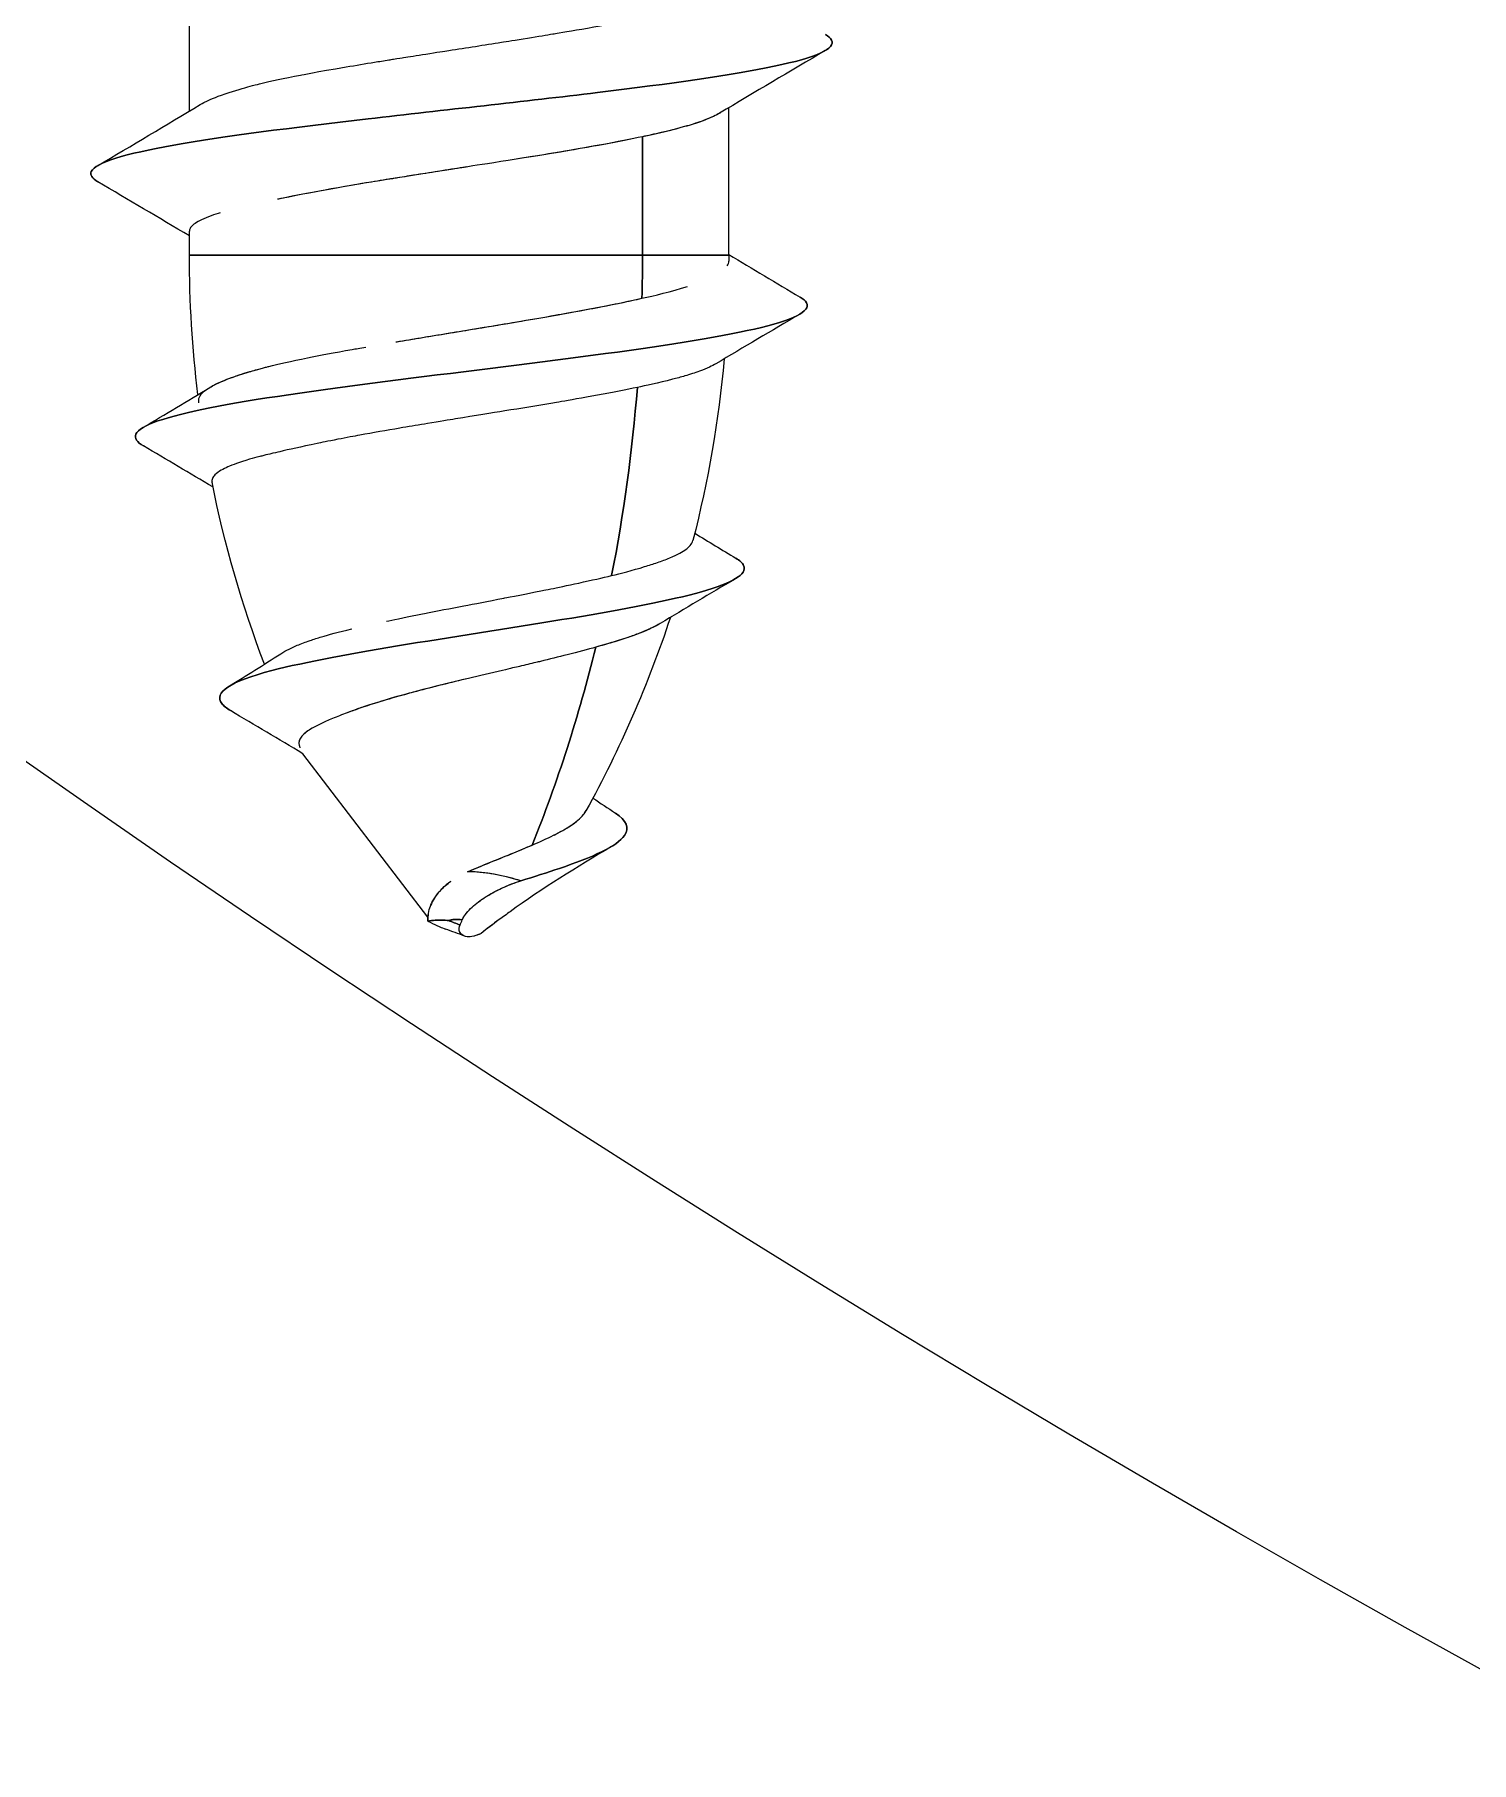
# Model space of a CAD drawing. Header units: inches. Extents: x 10 to 190, y 5 to 37.
# Drawn here: x 56.353 to 56.958, y 21.706 to 22.433 of the extents above; entities that cross this region are included whole.
import ezdxf

# ---------------------------------------------------------------- set-up
doc = ezdxf.new("R2010")
doc.units = ezdxf.units.IN
doc.header["$MEASUREMENT"] = 0

msp = doc.modelspace()

# ---------------------------------------------------------------- linework, layer by layer
at = {"color": 0, "linetype": 'Continuous', "lineweight": 0, "extrusion": (-1, 6.12323e-17, 0)}
for p, q in [((56.41841, 22.40107), (56.41841, 22.46031)), ((56.45473, 22.41412), (56.45473, 22.41412)), ((56.45473, 22.41412), (56.45473, 22.41412)), ((56.64541, 22.34049), (56.64541, 22.40251)), ((56.6091, 22.34049), (56.6091, 22.39029)), ((56.6091, 22.39029), (56.6091, 22.34049)), ((56.41841, 22.34049), (56.41841, 22.35048)), ((56.6091, 22.34049), (56.41841, 22.34049)), ((56.41841, 22.34049), (56.6091, 22.34049)), ((56.64541, 22.34049), (56.6091, 22.34049)), ((56.6091, 22.34049), (56.64541, 22.34049)), ((56.51919, 22.06025), (56.51928, 22.06026))]:
    msp.add_line(p, q, dxfattribs=at)
msp.add_line((56.51876, 22.06181), (56.46614, 22.13065))
msp.add_circle((60.22425, 27.66838), 6.76088)
at = {"color": 0, "linetype": 'Continuous', "lineweight": 0, "extrusion": (0, 0, -1)}
for centre, start, end in [((-56.90355, 22.34049), 353.04606, 360), ((-56.16028, 22.34049), 185.16645, 194.34115), ((-56.90355, 22.34049), 339.21542, 348.63189), ((-56.16028, 22.34049), 198.31632, 208.83062)]:
    msp.add_arc(centre, 0.48513, start, end, dxfattribs=at)
at = {"color": 0, "linetype": 'Continuous', "lineweight": 0}
for centre, major_axis, ratio, start_param, end_param in [((56.27917, 22.34049), (0, 0.48513), 0.68008, -1.608287, -1.570796), ((56.27917, 22.34049), (0, 0.48513), 0.68008, -1.8525, -1.685841), ((56.27917, 22.34049), (0, 0.48513), 0.68008, -2.108099, -1.917872), ((56.80747, 22.13795), (-0.28831, -0.0799), 0.192451, -0.090168, -0.064586)]:
    msp.add_ellipse(centre, major_axis=major_axis, ratio=ratio, start_param=start_param, end_param=end_param, dxfattribs=at)
at = {"color": 0, "linetype": 'Continuous', "lineweight": 0, "extrusion": (0, 0, -1)}
for centre, major_axis, ratio, start_param, end_param in [((56.27917, 22.34049), (0, -0.48513), 0.68008, -1.570796, -1.533305), ((56.27917, 22.34049), (0, -0.48513), 0.68008, -1.455752, -1.289092), ((56.27917, 22.34049), (0, -0.48513), 0.68008, -1.22372, -1.033494), ((56.55963, 22.06338), (0.02735, 0.00874), 0.462402, -2.398417, -2.245876), ((56.59684, 22.05869), (0.07901, -0.00107), 0.035003, -2.950208, -2.890777), ((57.71044, 23.19638), (1.20548, 1.37483), 0.164648, -2.674024, -2.67129)]:
    msp.add_ellipse(centre, major_axis=major_axis, ratio=ratio, start_param=start_param, end_param=end_param, dxfattribs=at)
at = {"color": 0, "linetype": 'Continuous', "lineweight": 0}
for points, knots in [([(56.42296, 22.4038), (56.42402, 22.40448), (56.425, 22.40493), (56.42543, 22.40513), (56.42751, 22.40615), (56.43053, 22.40742), (56.43515, 22.40892), (56.43899, 22.41018), (56.4425, 22.41114), (56.44501, 22.4118), (56.44658, 22.41221), (56.44778, 22.41251), (56.44853, 22.41269), (56.45267, 22.4137), (56.45808, 22.41489), (56.46521, 22.41626), (56.46584, 22.41638), (56.47159, 22.41751), (56.48438, 22.41967), (56.48849, 22.42037), (56.49249, 22.42103), (56.4963, 22.42165), (56.49823, 22.42196), (56.50026, 22.42229), (56.50239, 22.42263), (56.50306, 22.42274), (56.50369, 22.42284), (56.50426, 22.42293), (56.50643, 22.42328), (56.50787, 22.42351), (56.50856, 22.42362), (56.51079, 22.42397), (56.51391, 22.42446), (56.51796, 22.4251), (56.52253, 22.42581), (56.52574, 22.4263), (56.52753, 22.42658), (56.53508, 22.42775), (56.54253, 22.4289), (56.54975, 22.43005), (56.55195, 22.4304), (56.55562, 22.43098), (56.56064, 22.43179), (56.56535, 22.43255), (56.56888, 22.43314), (56.57134, 22.43355), (56.57206, 22.43367), (56.57294, 22.43382), (56.57398, 22.43399), (56.57781, 22.43463), (56.58379, 22.43563), (56.59131, 22.437), (56.59835, 22.43827), (56.60423, 22.43943), (56.6091, 22.44047)], [0.3421887, 0.3421887, 0.3421887, 0.3421887, 0.375, 0.375, 0.375, 0.4375, 0.4375, 0.4375, 0.4759842, 0.4759842, 0.4759842, 0.5, 0.5, 0.5, 0.5625, 0.5625, 0.5625, 0.625, 0.625, 0.625, 0.6607143, 0.6607143, 0.6607143, 0.6785714, 0.6785714, 0.6785714, 0.6822968, 0.6822968, 0.6822968, 0.6964286, 0.6964286, 0.6964286, 0.7232143, 0.7232143, 0.7232143, 0.75, 0.75, 0.75, 0.8125, 0.8125, 0.8125, 0.84375, 0.84375, 0.84375, 0.875, 0.875, 0.875, 0.8883651, 0.8883651, 0.8883651, 0.9375, 0.9375, 0.9375, 1, 1, 1, 1]), ([(56.3799, 22.37128), (56.37739, 22.37275), (56.37643, 22.37423), (56.37895, 22.37939), (56.39119, 22.38308), (56.43243, 22.39045), (56.46189, 22.39413), (56.52542, 22.4015), (56.55969, 22.40519), (56.62053, 22.41256), (56.64695, 22.41625), (56.68204, 22.42362), (56.69061, 22.4273), (56.68821, 22.43175), (56.68735, 22.43252), (56.68604, 22.43329)], [0.10764897, 0.10764897, 0.10764897, 0.10764897, 0.10915389, 0.10915389, 0.11291274, 0.11291274, 0.11667158, 0.11667158, 0.12043042, 0.12043042, 0.12418927, 0.12418927, 0.12794811, 0.12794811, 0.12872891, 0.12872891, 0.12872891, 0.12872891]), ([(56.68604, 22.43329), (56.68735, 22.43252), (56.68821, 22.43175), (56.69061, 22.4273), (56.68204, 22.42362), (56.64695, 22.41625), (56.62053, 22.41256), (56.55969, 22.40519), (56.52542, 22.4015), (56.46189, 22.39413), (56.43243, 22.39045), (56.39119, 22.38308), (56.37895, 22.37939), (56.37643, 22.37423), (56.37739, 22.37275), (56.3799, 22.37128)], [-0.12872891, -0.12872891, -0.12872891, -0.12872891, -0.12794811, -0.12794811, -0.12418927, -0.12418927, -0.12043042, -0.12043042, -0.11667158, -0.11667158, -0.11291274, -0.11291274, -0.10915389, -0.10915389, -0.10764897, -0.10764897, -0.10764897, -0.10764897]), ([(56.64185, 22.40039), (56.63997, 22.39919), (56.63736, 22.39804), (56.63421, 22.3969), (56.6311, 22.39577), (56.62723, 22.39462), (56.62335, 22.3936), (56.61948, 22.39259), (56.61456, 22.39144), (56.6091, 22.39029)], [0.8117206, 0.8117206, 0.8117206, 0.8117206, 0.875, 0.875, 0.875, 0.9375, 0.9375, 0.9375, 1, 1, 1, 1]), ([(56.6415, 22.40018), (56.64017, 22.39937), (56.63819, 22.39839), (56.63507, 22.39721), (56.63264, 22.3963), (56.63012, 22.3955), (56.62776, 22.39482), (56.6264, 22.39442), (56.6251, 22.39407), (56.62389, 22.39375), (56.62317, 22.39355), (56.62102, 22.39298), (56.61689, 22.39201), (56.614, 22.39134), (56.61136, 22.39077), (56.6091, 22.39029)], [0.8242341, 0.8242341, 0.8242341, 0.8242341, 0.875, 0.875, 0.875, 0.9146028, 0.9146028, 0.9146028, 0.9375, 0.9375, 0.9375, 0.96875, 0.96875, 0.96875, 1, 1, 1, 1]), ([(56.6091, 22.39029), (56.60433, 22.38928), (56.59897, 22.3882), (56.59057, 22.38666), (56.58217, 22.38513), (56.57564, 22.38404), (56.57364, 22.3837), (56.57164, 22.38337), (56.56516, 22.38229), (56.55591, 22.38083), (56.54667, 22.37937), (56.53969, 22.37829), (56.53627, 22.37776), (56.53285, 22.37722), (56.52585, 22.37613), (56.51587, 22.37455), (56.50588, 22.37298), (56.49924, 22.37189), (56.49477, 22.37116), (56.4903, 22.37042), (56.48371, 22.36933), (56.47483, 22.36771), (56.46595, 22.36609), (56.46059, 22.36501), (56.45634, 22.36413), (56.45606, 22.36407), (56.45577, 22.36402), (56.45548, 22.36396)], [0, 0, 0, 0, 0.0625, 0.0625, 0.0625, 0.125, 0.125, 0.125, 0.1875, 0.1875, 0.1875, 0.25, 0.25, 0.25, 0.3125, 0.3125, 0.3125, 0.375, 0.375, 0.375, 0.4375, 0.4375, 0.4375, 0.5, 0.5, 0.5, 0.5042141, 0.5042141, 0.5042141, 0.5042141]), ([(56.6091, 22.39029), (56.60444, 22.3893), (56.59899, 22.38822), (56.59266, 22.38705), (56.58265, 22.38519), (56.57602, 22.3841), (56.57412, 22.38378), (56.57199, 22.38343), (56.56556, 22.38235), (56.55422, 22.38056)], [0, 0, 0, 0, 0.0625, 0.0625, 0.0625, 0.125, 0.125, 0.125, 0.1874488, 0.1874488, 0.1874488, 0.1874488]), ([(56.53507, 22.37757), (56.53455, 22.37749), (56.53403, 22.37741), (56.53351, 22.37733), (56.53054, 22.37686), (56.52707, 22.37632), (56.52314, 22.3757), (56.51964, 22.37515), (56.51618, 22.37461), (56.51275, 22.37406), (56.51071, 22.37374), (56.50786, 22.37328), (56.50426, 22.3727), (56.50371, 22.37262), (56.50315, 22.37253), (56.50258, 22.37243), (56.4991, 22.37187), (56.49581, 22.37133), (56.4927, 22.37082), (56.48979, 22.37033), (56.48317, 22.36924), (56.47388, 22.36753), (56.46626, 22.36613), (56.46085, 22.36505), (56.4571, 22.36429), (56.45698, 22.36426), (56.45685, 22.36424), (56.45673, 22.36421)], [0.244908, 0.244908, 0.244908, 0.244908, 0.25, 0.25, 0.25, 0.28125, 0.28125, 0.28125, 0.3125, 0.3125, 0.3125, 0.3396513, 0.3396513, 0.3396513, 0.34375, 0.34375, 0.34375, 0.375, 0.375, 0.375, 0.4375, 0.4375, 0.4375, 0.5, 0.5, 0.5, 0.5013727, 0.5013727, 0.5013727, 0.5013727]), ([(56.43142, 22.35828), (56.42904, 22.35756), (56.42606, 22.35657), (56.42345, 22.35531), (56.42144, 22.35434), (56.41998, 22.35335), (56.41917, 22.35234), (56.41903, 22.35216), (56.41886, 22.35193), (56.41872, 22.35165), (56.41855, 22.35132), (56.41841, 22.35093), (56.41841, 22.35048)], [0.625, 0.625, 0.625, 0.625, 0.6875, 0.6875, 0.6875, 0.75, 0.75, 0.75, 0.7712902, 0.7712902, 0.7712902, 0.7952598, 0.7952598, 0.7952598, 0.7952598]), ([(56.39911, 22.26014), (56.39627, 22.26181), (56.39516, 22.26347), (56.39763, 22.26882), (56.40856, 22.27251), (56.44557, 22.27988), (56.47209, 22.28357), (56.52949, 22.29094), (56.56058, 22.29462), (56.616, 22.30199), (56.64019, 22.30568), (56.6723, 22.31305), (56.68013, 22.31674), (56.67765, 22.32122), (56.67674, 22.32202), (56.67539, 22.32282)], [0.06986645, 0.06986645, 0.06986645, 0.06986645, 0.07156545, 0.07156545, 0.07532429, 0.07532429, 0.07908314, 0.07908314, 0.08284198, 0.08284198, 0.08660083, 0.08660083, 0.09035967, 0.09035967, 0.0911743, 0.0911743, 0.0911743, 0.0911743]), ([(56.67539, 22.32282), (56.67674, 22.32202), (56.67765, 22.32122), (56.68013, 22.31674), (56.6723, 22.31305), (56.64019, 22.30568), (56.616, 22.30199), (56.56058, 22.29462), (56.52949, 22.29094), (56.47209, 22.28357), (56.44557, 22.27988), (56.40856, 22.27251), (56.39763, 22.26882), (56.39516, 22.26347), (56.39627, 22.26181), (56.39911, 22.26014)], [-0.0911743, -0.0911743, -0.0911743, -0.0911743, -0.09035967, -0.09035967, -0.08660083, -0.08660083, -0.08284198, -0.08284198, -0.07908314, -0.07908314, -0.07532429, -0.07532429, -0.07156545, -0.07156545, -0.06986645, -0.06986645, -0.06986645, -0.06986645]), ([(56.50531, 22.30394), (56.50595, 22.30405), (56.5066, 22.30416), (56.50726, 22.30427), (56.5133, 22.30529), (56.52059, 22.30649), (56.52911, 22.30789), (56.53657, 22.30911), (56.54386, 22.31031), (56.55084, 22.31148), (56.55096, 22.3115), (56.55836, 22.3127), (56.5719, 22.3151), (56.57285, 22.31527), (56.57433, 22.31553), (56.57631, 22.31588), (56.57986, 22.31652), (56.58505, 22.31746), (56.59144, 22.31869), (56.59835, 22.32002), (56.6041, 22.32123), (56.60887, 22.3223)], [0.6982106, 0.6982106, 0.6982106, 0.6982106, 0.7033583, 0.7033583, 0.7033583, 0.75, 0.75, 0.75, 0.8125, 0.8125, 0.8125, 0.875, 0.875, 0.875, 0.8973932, 0.8973932, 0.8973932, 0.9375, 0.9375, 0.9375, 1, 1, 1, 1]), ([(56.50655, 22.30415), (56.51051, 22.30482), (56.51424, 22.30544), (56.51781, 22.30603), (56.52521, 22.30725), (56.5336, 22.30862), (56.54246, 22.31008), (56.55333, 22.31188), (56.5635, 22.31361), (56.57215, 22.31514), (56.57407, 22.31548), (56.57592, 22.31581), (56.57804, 22.3162), (56.58595, 22.31762), (56.59347, 22.31905), (56.60006, 22.32041), (56.6032, 22.32105), (56.60614, 22.32169), (56.60887, 22.3223)], [0.6798564, 0.6798564, 0.6798564, 0.6798564, 0.7142857, 0.7142857, 0.7142857, 0.7857143, 0.7857143, 0.7857143, 0.8733901, 0.8733901, 0.8733901, 0.8928571, 0.8928571, 0.8928571, 0.9654359, 0.9654359, 0.9654359, 1, 1, 1, 1]), ([(56.42696, 22.28476), (56.42772, 22.28523), (56.42849, 22.28564), (56.42914, 22.28597), (56.43137, 22.28709), (56.43441, 22.28837), (56.43867, 22.2898), (56.43871, 22.28981), (56.44014, 22.29033), (56.44353, 22.29134), (56.44546, 22.29192), (56.44719, 22.2924), (56.44859, 22.29278), (56.44999, 22.29315), (56.45108, 22.29344), (56.45181, 22.29362), (56.4558, 22.29463), (56.46109, 22.29584), (56.46817, 22.29726), (56.47316, 22.29826), (56.47935, 22.29943), (56.48695, 22.30077), (56.48836, 22.30102), (56.49024, 22.30135), (56.49263, 22.30177)], [0.3500353, 0.3500353, 0.3500353, 0.3500353, 0.375, 0.375, 0.375, 0.4375, 0.4375, 0.4375, 0.4625, 0.4625, 0.4625, 0.4813675, 0.4813675, 0.4813675, 0.5, 0.5, 0.5, 0.5625, 0.5625, 0.5625, 0.625, 0.625, 0.625, 0.6559796, 0.6559796, 0.6559796, 0.6559796]), ([(56.63991, 22.2947), (56.63851, 22.29386), (56.63642, 22.29284), (56.63309, 22.29163), (56.63112, 22.29091), (56.62903, 22.29024), (56.62694, 22.28963), (56.62519, 22.28912), (56.62344, 22.28864), (56.62174, 22.2882), (56.61563, 22.28663), (56.61024, 22.28549), (56.60692, 22.2848)], [0.8198428, 0.8198428, 0.8198428, 0.8198428, 0.875, 0.875, 0.875, 0.9090879, 0.9090879, 0.9090879, 0.9375, 0.9375, 0.9375, 1, 1, 1, 1]), ([(56.42245, 22.27828), (56.42245, 22.27828), (56.42245, 22.27829), (56.42245, 22.27829), (56.42203, 22.27988), (56.4227, 22.28148), (56.42468, 22.28316), (56.42576, 22.28407), (56.42727, 22.28501), (56.42895, 22.28587), (56.43132, 22.28708), (56.43446, 22.28836), (56.43812, 22.28961), (56.43994, 22.29024), (56.44192, 22.29088), (56.44499, 22.29177), (56.44805, 22.29266), (56.4505, 22.29329), (56.45224, 22.29373), (56.45259, 22.29382), (56.45295, 22.29391), (56.45332, 22.294)], [0.2498258, 0.2498258, 0.2498258, 0.2498258, 0.25, 0.25, 0.25, 0.3308546, 0.3308546, 0.3308546, 0.375, 0.375, 0.375, 0.4375, 0.4375, 0.4375, 0.46875, 0.46875, 0.46875, 0.5, 0.5, 0.5, 0.5062439, 0.5062439, 0.5062439, 0.5062439]), ([(56.60692, 22.2848), (56.60228, 22.28383), (56.59672, 22.28273), (56.59012, 22.28151), (56.58356, 22.28029), (56.57837, 22.2794), (56.57501, 22.27882), (56.57335, 22.27854), (56.57212, 22.27833), (56.57135, 22.2782), (56.5646, 22.27706), (56.55783, 22.27596), (56.55119, 22.27489), (56.54582, 22.27403), (56.53886, 22.27291), (56.5304, 22.27153), (56.52772, 22.2711), (56.52375, 22.27045), (56.51856, 22.26959), (56.51522, 22.26904), (56.51175, 22.26846), (56.50817, 22.26786), (56.50777, 22.26779), (56.50736, 22.26772), (56.50696, 22.26765), (56.5013, 22.26669), (56.49564, 22.26571), (56.4901, 22.26469), (56.48773, 22.26426), (56.48461, 22.26368), (56.48088, 22.26295), (56.47662, 22.26212), (56.47379, 22.26154), (56.47216, 22.2612), (56.46529, 22.25978), (56.46023, 22.25863), (56.45647, 22.25775), (56.4554, 22.25751), (56.45398, 22.25718), (56.45229, 22.25677), (56.45123, 22.25651), (56.45007, 22.25623), (56.44883, 22.25591), (56.44881, 22.25591), (56.44691, 22.25545), (56.44376, 22.25454), (56.43944, 22.25328), (56.43656, 22.25221), (56.43453, 22.25131), (56.43281, 22.25054), (56.43061, 22.24944), (56.42919, 22.248), (56.4287, 22.24751), (56.42832, 22.247), (56.4281, 22.24647), (56.42789, 22.24595), (56.42782, 22.24542), (56.42793, 22.24486)], [0, 0, 0, 0, 0.0625, 0.0625, 0.0625, 0.1042978, 0.1042978, 0.1042978, 0.125, 0.125, 0.125, 0.1875, 0.1875, 0.1875, 0.25, 0.25, 0.25, 0.2857143, 0.2857143, 0.2857143, 0.3178157, 0.3178157, 0.3178157, 0.3214286, 0.3214286, 0.3214286, 0.375, 0.375, 0.375, 0.40625, 0.40625, 0.40625, 0.4375, 0.4375, 0.4375, 0.5, 0.5, 0.5, 0.5219897, 0.5219897, 0.5219897, 0.5357143, 0.5357143, 0.5357143, 0.5625, 0.5625, 0.5625, 0.625, 0.625, 0.625, 0.6875, 0.6875, 0.6875, 0.7176111, 0.7176111, 0.7176111, 0.7471729, 0.7471729, 0.7471729, 0.7471729]), ([(56.5961, 22.20562), (56.59985, 22.20654), (56.60476, 22.20778), (56.60997, 22.20936), (56.61182, 22.20992), (56.61363, 22.2105), (56.61535, 22.21109), (56.61719, 22.21172), (56.61893, 22.21238), (56.62054, 22.21305), (56.62402, 22.2145), (56.62607, 22.21572), (56.62739, 22.2167), (56.62864, 22.21762), (56.62992, 22.21883), (56.6303, 22.22032)], [0, 0, 0, 0, 0.0625, 0.0625, 0.0625, 0.0926505, 0.0926505, 0.0926505, 0.125, 0.125, 0.125, 0.1875, 0.1875, 0.1875, 0.2493517, 0.2493517, 0.2493517, 0.2493517]), ([(56.43575, 22.14876), (56.43406, 22.14976), (56.4328, 22.15076), (56.42855, 22.15638), (56.43538, 22.161), (56.46722, 22.16931), (56.48779, 22.173), (56.53268, 22.18037), (56.55723, 22.18406), (56.60138, 22.19143), (56.62085, 22.19511), (56.64686, 22.20248), (56.65332, 22.20617), (56.65117, 22.21089), (56.65006, 22.21192), (56.64835, 22.21295)], [0.03199958, 0.03199958, 0.03199958, 0.03199958, 0.03301887, 0.03301887, 0.03773585, 0.03773585, 0.04149469, 0.04149469, 0.04525354, 0.04525354, 0.04901238, 0.04901238, 0.05277123, 0.05277123, 0.05382314, 0.05382314, 0.05382314, 0.05382314]), ([(56.64835, 22.21295), (56.65006, 22.21192), (56.65117, 22.21089), (56.65332, 22.20617), (56.64686, 22.20248), (56.62085, 22.19511), (56.60138, 22.19143), (56.55723, 22.18406), (56.53268, 22.18037), (56.48779, 22.173), (56.46722, 22.16931), (56.43538, 22.161), (56.42855, 22.15638), (56.4328, 22.15076), (56.43406, 22.14976), (56.43575, 22.14876)], [-0.05382314, -0.05382314, -0.05382314, -0.05382314, -0.05277123, -0.05277123, -0.04901238, -0.04901238, -0.04525354, -0.04525354, -0.04149469, -0.04149469, -0.03773585, -0.03773585, -0.03301887, -0.03301887, -0.03199958, -0.03199958, -0.03199958, -0.03199958]), ([(56.50135, 22.1864), (56.50385, 22.18692), (56.50813, 22.18782), (56.51444, 22.18908), (56.51535, 22.18927), (56.51631, 22.18946), (56.51732, 22.18966), (56.52275, 22.19073), (56.52831, 22.19181), (56.53389, 22.19287), (56.5383, 22.19372), (56.54393, 22.19479), (56.5507, 22.1961), (56.55121, 22.1962), (56.55682, 22.19727), (56.56696, 22.19931), (56.56772, 22.19946), (56.5689, 22.1997), (56.57047, 22.20001), (56.57325, 22.20058), (56.57728, 22.2014), (56.58231, 22.20248), (56.58776, 22.20366), (56.59232, 22.2047), (56.5961, 22.20562)], [0.625, 0.625, 0.625, 0.625, 0.6795775, 0.6795775, 0.6795775, 0.6875, 0.6875, 0.6875, 0.75, 0.75, 0.75, 0.8125, 0.8125, 0.8125, 0.875, 0.875, 0.875, 0.8975538, 0.8975538, 0.8975538, 0.9375, 0.9375, 0.9375, 1, 1, 1, 1]), ([(56.61675, 22.18558), (56.61546, 22.18477), (56.61394, 22.18398), (56.61206, 22.18312), (56.6088, 22.18163), (56.60456, 22.18007), (56.59997, 22.1786), (56.59657, 22.17751), (56.59301, 22.17646), (56.58943, 22.17547)], [0.8336456, 0.8336456, 0.8336456, 0.8336456, 0.875, 0.875, 0.875, 0.9467142, 0.9467142, 0.9467142, 1, 1, 1, 1]), ([(56.61649, 22.18542), (56.61539, 22.18476), (56.61406, 22.18405), (56.61241, 22.18328), (56.61073, 22.1825), (56.60897, 22.18178), (56.60721, 22.18111), (56.6056, 22.1805), (56.60399, 22.17993), (56.60244, 22.17941), (56.59759, 22.17778), (56.593, 22.17646), (56.58943, 22.17547)], [0.8425392, 0.8425392, 0.8425392, 0.8425392, 0.875, 0.875, 0.875, 0.9075007, 0.9075007, 0.9075007, 0.9375, 0.9375, 0.9375, 1, 1, 1, 1]), ([(56.45683, 22.1727), (56.45909, 22.17416), (56.46162, 22.17534), (56.46379, 22.17626), (56.46547, 22.17696), (56.46727, 22.17764), (56.46917, 22.17828), (56.47073, 22.17882), (56.47236, 22.17933), (56.47403, 22.17982), (56.47699, 22.1807), (56.48108, 22.18182), (56.48678, 22.18317), (56.48678, 22.18317), (56.48679, 22.18317), (56.4868, 22.18317)], [0.378452, 0.378452, 0.378452, 0.378452, 0.4375, 0.4375, 0.4375, 0.471804, 0.471804, 0.471804, 0.5, 0.5, 0.5, 0.5625, 0.5625, 0.5625, 0.5625726, 0.5625726, 0.5625726, 0.5625726]), ([(56.58943, 22.17547), (56.58599, 22.17451), (56.58199, 22.17344), (56.57738, 22.17227), (56.57373, 22.17134), (56.56997, 22.17042), (56.56616, 22.16949), (56.56551, 22.16934), (56.56485, 22.16918), (56.5642, 22.16902), (56.56206, 22.16851), (56.55975, 22.16796), (56.55727, 22.16738), (56.55585, 22.16705), (56.55349, 22.1665), (56.55016, 22.16572), (56.54521, 22.16456), (56.54042, 22.16344), (56.53587, 22.16235), (56.53261, 22.16158), (56.52777, 22.16042), (56.52163, 22.15887), (56.51997, 22.15846), (56.51833, 22.15804), (56.5167, 22.15762), (56.51605, 22.15745), (56.51541, 22.15729), (56.51476, 22.15712), (56.51295, 22.15665), (56.5107, 22.15605), (56.50811, 22.15533), (56.50537, 22.15457), (56.50099, 22.15334), (56.49567, 22.15163), (56.49053, 22.14998), (56.48713, 22.14874), (56.48487, 22.14789), (56.4826, 22.14704), (56.48055, 22.14623), (56.4787, 22.14547), (56.47773, 22.14507), (56.47682, 22.14468), (56.47597, 22.1443), (56.47375, 22.14332), (56.47139, 22.1422), (56.46935, 22.14093), (56.4687, 22.14053), (56.46787, 22.13998), (56.46705, 22.1393), (56.46607, 22.13848), (56.46566, 22.13793), (56.46546, 22.13766), (56.4646, 22.13648), (56.46436, 22.13535), (56.46457, 22.13426), (56.46463, 22.13396), (56.46474, 22.1336), (56.46494, 22.13317)], [0, 0, 0, 0, 0.0625, 0.0625, 0.0625, 0.1158571, 0.1158571, 0.1158571, 0.125, 0.125, 0.125, 0.15625, 0.15625, 0.15625, 0.1875, 0.1875, 0.1875, 0.25, 0.25, 0.25, 0.3125, 0.3125, 0.3125, 0.3348726, 0.3348726, 0.3348726, 0.34375, 0.34375, 0.34375, 0.375, 0.375, 0.375, 0.4375, 0.4375, 0.4375, 0.5, 0.5, 0.5, 0.5409445, 0.5409445, 0.5409445, 0.5625, 0.5625, 0.5625, 0.625, 0.625, 0.625, 0.65625, 0.65625, 0.65625, 0.6875, 0.6875, 0.6875, 0.75, 0.75, 0.75, 0.7709624, 0.7709624, 0.7709624, 0.7709624]), ([(56.53587, 22.16235), (56.5284, 22.16057), (56.521, 22.15874), (56.51397, 22.15686), (56.50485, 22.15443), (56.49636, 22.15193), (56.4891, 22.14942), (56.48764, 22.14891), (56.48623, 22.1484), (56.48487, 22.14789)], [0.25, 0.25, 0.25, 0.25, 0.3476611, 0.3476611, 0.3476611, 0.4744341, 0.4744341, 0.4744341, 0.5, 0.5, 0.5, 0.5]), ([(56.46818, 22.14016), (56.46657, 22.13902), (56.46546, 22.13789), (56.46491, 22.13673), (56.46452, 22.13592), (56.46441, 22.1351), (56.46457, 22.13426), (56.46465, 22.1339), (56.46477, 22.13354), (56.46494, 22.13317)], [0.6397109, 0.6397109, 0.6397109, 0.6397109, 0.7045485, 0.7045485, 0.7045485, 0.75, 0.75, 0.75, 0.7695749, 0.7695749, 0.7695749, 0.7695749]), ([(56.55788, 22.07717), (56.56353, 22.07891), (56.56905, 22.08064), (56.5878, 22.087), (56.59835, 22.09163), (56.60373, 22.0994), (56.60244, 22.10254), (56.59766, 22.10568)], [0.007664053, 0.007664053, 0.007664053, 0.007664053, 0.009433962, 0.009433962, 0.014150943, 0.014150943, 0.017355545, 0.017355545, 0.017355545, 0.017355545]), ([(56.59766, 22.10568), (56.60244, 22.10254), (56.60373, 22.0994), (56.59835, 22.09163), (56.5878, 22.087), (56.56905, 22.08064), (56.56353, 22.07891), (56.55788, 22.07717)], [-0.017355545, -0.017355545, -0.017355545, -0.017355545, -0.014150943, -0.014150943, -0.009433962, -0.009433962, -0.007664053, -0.007664053, -0.007664053, -0.007664053]), ([(56.56261, 22.09219), (56.56572, 22.09352), (56.56887, 22.09494), (56.57165, 22.09633), (56.57442, 22.09771), (56.57685, 22.09909), (56.57875, 22.10034), (56.58107, 22.10187), (56.5829, 22.10336), (56.58425, 22.10503), (56.58465, 22.10552), (56.585, 22.10604), (56.58528, 22.10654)], [0, 0, 0, 0, 0.0625, 0.0625, 0.0625, 0.125, 0.125, 0.125, 0.201483, 0.201483, 0.201483, 0.2244007, 0.2244007, 0.2244007, 0.2244007]), ([(56.57186, 22.09643), (56.57186, 22.09643), (56.57186, 22.09643), (56.57186, 22.09643), (56.57392, 22.09746), (56.57652, 22.09884), (56.57908, 22.10056), (56.58028, 22.10137), (56.58221, 22.10271), (56.58386, 22.10456), (56.58419, 22.10494), (56.58455, 22.10538), (56.58488, 22.10589), (56.58505, 22.10614), (56.58522, 22.10642), (56.58537, 22.10671)], [0.0624808, 0.0624808, 0.0624808, 0.0624808, 0.0625, 0.0625, 0.0625, 0.125, 0.125, 0.125, 0.1875, 0.1875, 0.1875, 0.2133977, 0.2133977, 0.2133977, 0.2266291, 0.2266291, 0.2266291, 0.2266291]), ([(56.53548, 22.08095), (56.53866, 22.08233), (56.54191, 22.08368), (56.54515, 22.085), (56.54845, 22.08635), (56.55173, 22.08767), (56.55491, 22.08897), (56.55758, 22.09006), (56.56016, 22.09113), (56.56261, 22.09219)], [0, 0, 0, 0, 0.348333, 0.348333, 0.348333, 0.703031, 0.703031, 0.703031, 1, 1, 1, 1]), ([(56.53548, 22.08095), (56.54031, 22.08304), (56.5451, 22.08496), (56.54943, 22.08672), (56.55127, 22.08746), (56.55589, 22.08929), (56.56261, 22.09219)], [0, 0, 0, 0, 0.5, 0.5, 0.5, 1, 1, 1, 1]), ([(56.51877, 22.06018), (56.51868, 22.06239), (56.51905, 22.06454), (56.51983, 22.06655), (56.52076, 22.06892), (56.52225, 22.07119), (56.52419, 22.07325), (56.52542, 22.07457), (56.52686, 22.07582), (56.52846, 22.07698)], [0.000043446, 0.000043446, 0.000043446, 0.000043446, 0.000260625, 0.000260625, 0.000260625, 0.0005178201, 0.0005178201, 0.0005178201, 0.0006820747, 0.0006820747, 0.0006820747, 0.0006820747]), ([(56.52846, 22.07698), (56.5278, 22.0765), (56.52715, 22.076), (56.52653, 22.07547), (56.52551, 22.07461), (56.52457, 22.07369), (56.5237, 22.07272), (56.52351, 22.0725), (56.52332, 22.07228), (56.52314, 22.07206)], [0.0002162365, 0.0002162365, 0.0002162365, 0.0002162365, 0.0002888449, 0.0002888449, 0.0002888449, 0.0004065017, 0.0004065017, 0.0004065017, 0.000432473, 0.000432473, 0.000432473, 0.000432473]), ([(56.53326, 22.06077), (56.53389, 22.06218), (56.53499, 22.06375), (56.53676, 22.0655), (56.53829, 22.067), (56.54019, 22.0685), (56.54248, 22.06999), (56.54479, 22.07149), (56.54726, 22.07283), (56.54976, 22.07401), (56.55267, 22.07537), (56.55545, 22.07642), (56.55788, 22.07717)], [0, 0, 0, 0, 0.0002243525, 0.0002243525, 0.0002243525, 0.000448705, 0.000448705, 0.000448705, 0.0006730576, 0.0006730576, 0.0006730576, 0.0008974101, 0.0008974101, 0.0008974101, 0.0008974101]), ([(56.55788, 22.07717), (56.55376, 22.07838), (56.54993, 22.0793), (56.54642, 22.07992), (56.54241, 22.08063), (56.53873, 22.08098), (56.53548, 22.08095)], [0, 0, 0, 0, 0.0003495689, 0.0003495689, 0.0003495689, 0.0006991378, 0.0006991378, 0.0006991378, 0.0006991378]), ([(56.55788, 22.07717), (56.55462, 22.07813), (56.55131, 22.07898), (56.5462, 22.07998), (56.54445, 22.08027), (56.54091, 22.08071), (56.53911, 22.08087), (56.53669, 22.08095), (56.53609, 22.08096), (56.53548, 22.08095)], [0.005519479, 0.005519479, 0.005519479, 0.005519479, 0.005783456, 0.005783456, 0.0059186472, 0.0059186472, 0.0060538385, 0.0060538385, 0.006098043, 0.006098043, 0.006098043, 0.006098043]), ([(56.52314, 22.07206), (56.52252, 22.07131), (56.52197, 22.07055), (56.5215, 22.0698), (56.52084, 22.06877), (56.52031, 22.06773), (56.5199, 22.06671), (56.51986, 22.06662), (56.51982, 22.06652), (56.51978, 22.06642)], [0.000432473, 0.000432473, 0.000432473, 0.000432473, 0.000518868, 0.000518868, 0.000518868, 0.0006375771, 0.0006375771, 0.0006375771, 0.0006487095, 0.0006487095, 0.0006487095, 0.0006487095]), ([(56.51876, 22.06181), (56.51876, 22.0617), (56.51875, 22.0616), (56.51875, 22.0615), (56.51875, 22.06132), (56.51874, 22.06115), (56.51875, 22.061)], [0.00081088685, 0.00081088685, 0.00081088685, 0.00081088685, 0.0008204939, 0.0008204939, 0.0008204939, 0.00083791641, 0.00083791641, 0.00083791641, 0.00083791641]), ([(56.53326, 22.06077), (56.53338, 22.06103), (56.53352, 22.06131), (56.53368, 22.0616), (56.53431, 22.06274), (56.5353, 22.06406), (56.53676, 22.0655)], [0, 0, 0, 0, 0.0000448764, 0.0000448764, 0.0000448764, 0.0002243525, 0.0002243525, 0.0002243525, 0.0002243525]), ([(56.51875, 22.061), (56.51875, 22.0609), (56.51875, 22.06083), (56.51875, 22.0608), (56.51875, 22.06079), (56.51875, 22.06072), (56.51876, 22.06059)], [0.00083791641, 0.00083791641, 0.00083791641, 0.00083791641, 0.0008446738, 0.0008446738, 0.0008446738, 0.00085143119, 0.00085143119, 0.00085143119, 0.00085143119]), ([(56.51877, 22.06018), (56.51886, 22.06019), (56.51893, 22.0602), (56.51899, 22.06021), (56.51903, 22.06022), (56.51907, 22.06023), (56.51909, 22.06023), (56.5191, 22.06023), (56.5191, 22.06023), (56.51911, 22.06023), (56.51912, 22.06023), (56.51915, 22.06024), (56.51919, 22.06025)], [0.0013823797, 0.0013823797, 0.0013823797, 0.0013823797, 0.00139352685, 0.00139352685, 0.00139352685, 0.00140337514, 0.00140337514, 0.00140337514, 0.00140829928, 0.00140829928, 0.00140829928, 0.00141322343, 0.00141322343, 0.00141322343, 0.00141322343]), ([(56.52031, 22.06041), (56.52043, 22.06042), (56.52055, 22.06044), (56.52067, 22.06045), (56.52101, 22.06049), (56.52136, 22.06052), (56.52175, 22.06055), (56.52194, 22.06056), (56.52213, 22.06057), (56.52234, 22.06058)], [0.00148107964, 0.00148107964, 0.00148107964, 0.00148107964, 0.00150100428, 0.00150100428, 0.00150100428, 0.00155410833, 0.00155410833, 0.00155410833, 0.00157977959, 0.00157977959, 0.00157977959, 0.00157977959]), ([(56.52234, 22.06058), (56.52202, 22.06057), (56.52173, 22.06055), (56.52145, 22.06052), (56.52103, 22.06049), (56.52065, 22.06045), (56.52031, 22.06041)], [0.00018679759, 0.00018679759, 0.00018679759, 0.00018679759, 0.00022541728, 0.00022541728, 0.00022541728, 0.00028288431, 0.00028288431, 0.00028288431, 0.00028288431]), ([(56.52234, 22.06058), (56.52249, 22.06059), (56.52264, 22.0606), (56.5228, 22.0606), (56.52347, 22.06062), (56.52415, 22.06063), (56.52486, 22.06061), (56.52551, 22.06059), (56.52617, 22.06055), (56.52685, 22.0605), (56.52701, 22.06048), (56.52717, 22.06047), (56.52734, 22.06045)], [0.0015797796, 0.0015797796, 0.0015797796, 0.0015797796, 0.0015992603, 0.0015992603, 0.0015992603, 0.0016823755, 0.0016823755, 0.0016823755, 0.0017591716, 0.0017591716, 0.0017591716, 0.0017771795, 0.0017771795, 0.0017771795, 0.0017771795]), ([(56.52734, 22.06045), (56.52643, 22.06054), (56.52558, 22.06059), (56.5248, 22.06061), (56.52389, 22.06063), (56.52307, 22.06062), (56.52234, 22.06058)], [-0.0000053759, -0.0000053759, -0.0000053759, -0.0000053759, 0.0000829667, 0.0000829667, 0.0000829667, 0.0001867976, 0.0001867976, 0.0001867976, 0.0001867976]), ([(56.52275, 22.05827), (56.52308, 22.05812), (56.52341, 22.05797), (56.52375, 22.05783), (56.52457, 22.05748), (56.52539, 22.05714), (56.52622, 22.05683)], [0.00030307292, 0.00030307292, 0.00030307292, 0.00030307292, 0.00033073964, 0.00033073964, 0.00033073964, 0.00039891756, 0.00039891756, 0.00039891756, 0.00039891756]), ([(56.52734, 22.06045), (56.52773, 22.06056), (56.52813, 22.06065), (56.52911, 22.06081), (56.52969, 22.06086), (56.53089, 22.0609), (56.5315, 22.06089), (56.5325, 22.06083), (56.53288, 22.0608), (56.53326, 22.06077)], [-0.006307656, -0.006307656, -0.006307656, -0.006307656, -0.0062566253, -0.0062566253, -0.0061890297, -0.0061890297, -0.0061214341, -0.0061214341, -0.006080853, -0.006080853, -0.006080853, -0.006080853]), ([(56.54121, 22.05501), (56.54102, 22.05492), (56.54082, 22.05483), (56.54044, 22.05466), (56.54025, 22.05458), (56.53987, 22.05443), (56.53968, 22.05436), (56.5391, 22.05415), (56.53871, 22.05403), (56.53825, 22.05391), (56.53819, 22.05389), (56.53813, 22.05388)], [0.005486904, 0.005486904, 0.005486904, 0.005486904, 0.00550456377, 0.00550456377, 0.00552075258, 0.00552075258, 0.00553694138, 0.00553694138, 0.00556931899, 0.00556931899, 0.005574402, 0.005574402, 0.005574402, 0.005574402])]:
    msp.add_open_spline(points, degree=3, knots=knots, dxfattribs=at)
for points in [[(56.68599, 22.42653), (56.67113, 22.41779), (56.65629, 22.40902), (56.6415, 22.40018)], [(56.37979, 22.37811), (56.39421, 22.38662), (56.40861, 22.39517), (56.42296, 22.4038)], [(56.41841, 22.34856), (56.4056, 22.35617), (56.39276, 22.36374), (56.3799, 22.37128)], [(56.50478, 22.37279), (56.50478, 22.37279), (56.50478, 22.37279), (56.50478, 22.37279)], [(56.50478, 22.37279), (56.50478, 22.37279), (56.50478, 22.37279), (56.50478, 22.37279)], [(56.64541, 22.34067), (56.65539, 22.33468), (56.66538, 22.32874), (56.67539, 22.32282)], [(56.64541, 22.34049), (56.64541, 22.33964), (56.64541, 22.3388), (56.64541, 22.33796)], [(56.64475, 22.3359), (56.64521, 22.33662), (56.64541, 22.33731), (56.64541, 22.33796)], [(56.60887, 22.3223), (56.6139, 22.32344), (56.62124, 22.32511), (56.62798, 22.32731)], [(56.67525, 22.31559), (56.66345, 22.30866), (56.65167, 22.3017), (56.63991, 22.2947)], [(56.39887, 22.26788), (56.40825, 22.27348), (56.41762, 22.2791), (56.42695, 22.28476)], [(56.42833, 22.24289), (56.41861, 22.24866), (56.40886, 22.25441), (56.39911, 22.26014)], [(56.63108, 22.22341), (56.63682, 22.2199), (56.64258, 22.21642), (56.64835, 22.21295)], [(56.64803, 22.20419), (56.63749, 22.19797), (56.62697, 22.19172), (56.61649, 22.18542)], [(56.43511, 22.15901), (56.44238, 22.16352), (56.44963, 22.16808), (56.45683, 22.1727)], [(56.46614, 22.13065), (56.45605, 22.13674), (56.44591, 22.14276), (56.43575, 22.14876)], [(56.58822, 22.11197), (56.59135, 22.10985), (56.5945, 22.10776), (56.59766, 22.10568)], [(56.59602, 22.09161), (56.58153, 22.08284), (56.56685, 22.07402), (56.55336, 22.06416)], [(56.54976, 22.07401), (56.55288, 22.07547), (56.55569, 22.0765), (56.55788, 22.07717)], [(56.54034, 22.06851), (56.54101, 22.06901), (56.54173, 22.0695), (56.54248, 22.06999)], [(56.54248, 22.06999), (56.54377, 22.07082), (56.54503, 22.07156), (56.54623, 22.07222)], [(56.54668, 22.07246), (56.54779, 22.07305), (56.54883, 22.07357), (56.54976, 22.07401)], [(56.55336, 22.06416), (56.55206, 22.06322), (56.55053, 22.06211), (56.54876, 22.06081)], [(56.51876, 22.06059), (56.51876, 22.06046), (56.51876, 22.06032), (56.51877, 22.06018)], [(56.52031, 22.06041), (56.51973, 22.06034), (56.51921, 22.06024), (56.51877, 22.06018)], [(56.51877, 22.06018), (56.52001, 22.05956), (56.52133, 22.05891), (56.52275, 22.05827)], [(56.53416, 22.05392), (56.53152, 22.05488), (56.52888, 22.05584), (56.52622, 22.05683)], [(56.53326, 22.06077), (56.53088, 22.06101), (56.5289, 22.0609), (56.52734, 22.06045)], [(56.52734, 22.06045), (56.529, 22.05983), (56.53066, 22.05921), (56.53233, 22.05858)], [(56.53233, 22.05858), (56.53066, 22.05921), (56.529, 22.05983), (56.52734, 22.06045)], [(56.53303, 22.05454), (56.532, 22.05538), (56.53155, 22.05672), (56.53233, 22.05858)], [(56.53198, 22.05631), (56.53187, 22.05698), (56.53198, 22.05775), (56.53233, 22.05858)], [(56.53303, 22.05454), (56.53245, 22.05501), (56.5321, 22.05563), (56.53198, 22.05631)], [(56.53233, 22.05858), (56.53262, 22.05929), (56.53293, 22.06002), (56.53326, 22.06077)], [(56.53524, 22.05365), (56.53428, 22.05378), (56.53354, 22.05413), (56.53303, 22.05454)], [(56.54121, 22.05501), (56.54024, 22.05454), (56.53921, 22.05416), (56.53813, 22.05388)], [(56.54876, 22.06081), (56.54624, 22.05897), (56.54364, 22.05702), (56.54121, 22.05501)], [(56.54876, 22.06081), (56.54587, 22.0587), (56.54333, 22.05677), (56.54121, 22.05501)], [(56.53813, 22.05388), (56.53695, 22.05357), (56.53597, 22.05356), (56.53524, 22.05365)]]:
    msp.add_open_spline(points, degree=3, dxfattribs=at)

doc.saveas('drawing.dxf')
